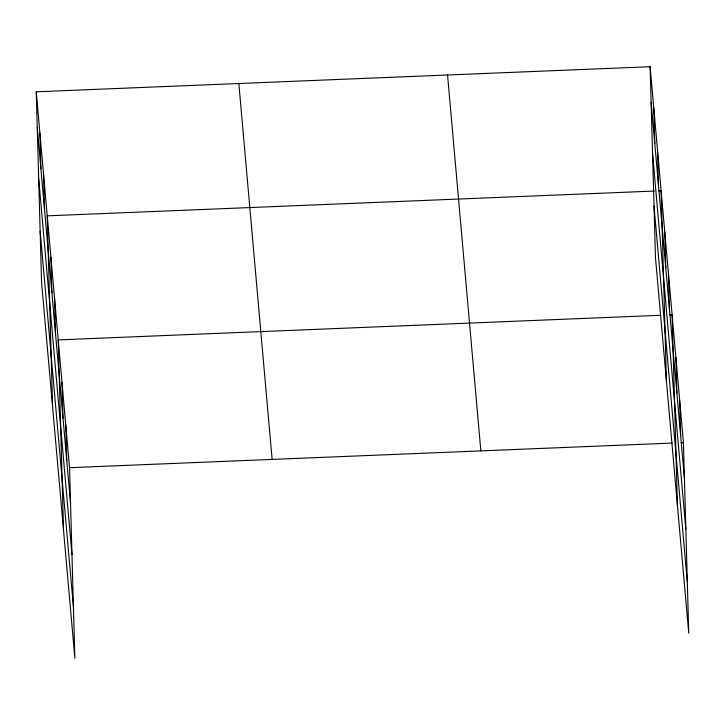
<?xml version="1.0" encoding="UTF-8"?>
<svg xmlns="http://www.w3.org/2000/svg" width="725" height="725" viewBox="0 0 725 725"><rect width="100%" height="100%" fill="white"/><g stroke="black" fill="none" stroke-linecap="round" stroke-linejoin="round"><path stroke-width="1.09" d="M36.25 91.794L69.546 467.688L74.865 658.282L41.57 282.388L36.25 91.794L650.135 66.718L683.43 442.612L688.75 633.206L655.454 257.312L650.135 66.718M654.367 191.047L47.234 215.842L52.562 406.426M658.871 190.856L661.118 190.766L666.438 381.359M660.856 315.275L58.227 339.889L63.546 530.473M669.855 314.904L672.102 314.813L677.431 505.397M69.546 467.688L672.175 443.075M681.174 442.712L683.43 442.612M651.123 102.325L684.418 478.219M652.554 153.473L685.85 529.368M654.022 206.163L687.318 582.057M447.552 74.992L480.847 450.887M238.833 83.52L272.129 459.414M37.247 127.401L70.543 503.295M38.67 178.54L71.965 554.435M40.147 231.239L73.443 607.133M679.651 400.019L680.648 435.616M675.881 357.416L676.878 393.013M668.441 273.461L669.438 309.067M664.78 232.118L665.777 267.715M657.457 149.422L658.454 185.02M653.796 108.07L654.793 143.677M65.776 425.086L66.763 460.692M61.997 382.483L62.993 418.089M54.565 298.537L55.553 334.143M50.904 257.185L51.892 292.791M43.572 174.489L44.569 210.096M39.911 133.146L40.908 168.744"/></g></svg>
